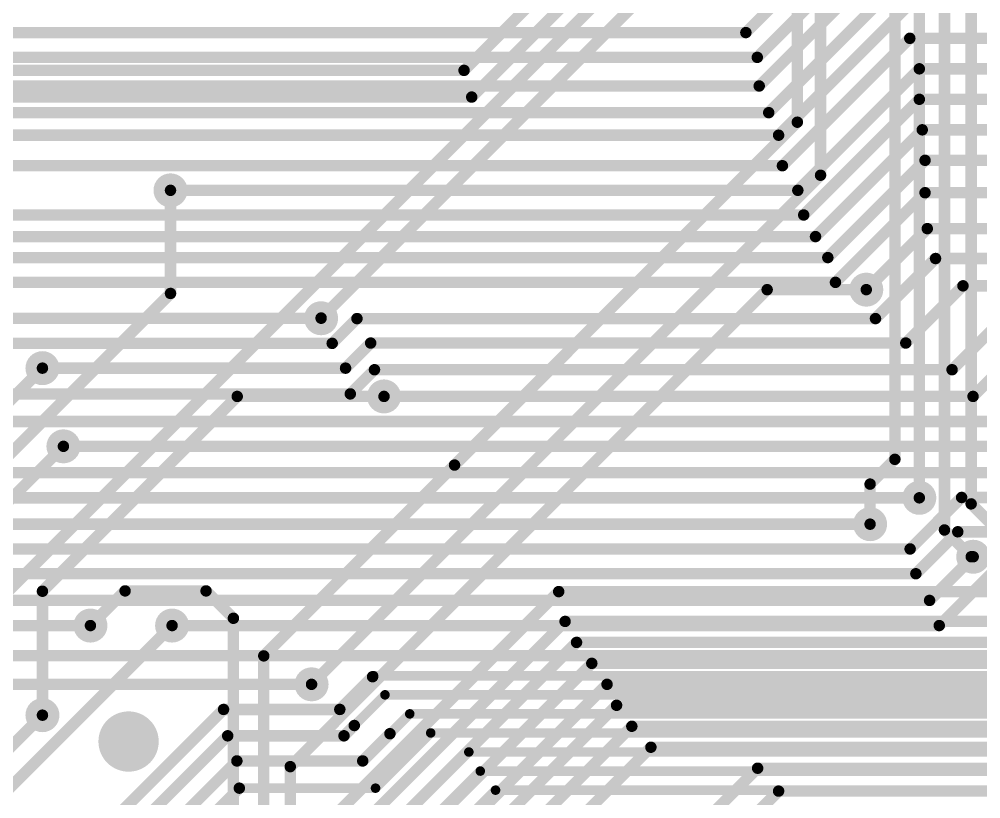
# Model space of a CAD drawing. Header units: millimetres. Extents: x -0.39 to 4.37, y -0.38 to 3.54.
# Drawn here: x 1.119 to 1.623, y 0.649 to 1.058 of the extents above; entities that cross this region are included whole.
import ezdxf

# ---------------------------------------------------------------- set-up
doc = ezdxf.new("R2010")
doc.units = ezdxf.units.MM
doc.header["$MEASUREMENT"] = 0
for name, color, linetype in [('BottomLayer', 5, 'Continuous'), ('BottomSolder', 6, 'Continuous'), ('TopLayer', 1, 'Continuous'), ('TopSolder', 216, 'Continuous'), ('ViaHoleLayer', 16, 'Continuous')]:
    doc.layers.add(name, color=color, linetype=linetype)

msp = doc.modelspace()

# ---------------------------------------------------------------- hatches: boundary and pattern name
at = {"layer": 'BottomLayer'}
h = msp.add_hatch(color=5, dxfattribs=at)
edge = h.paths.add_edge_path()
edge.add_arc((1.198, 0.9680787), 0.0049212, 0, 360)
h = msp.add_hatch(color=5, dxfattribs=at)
edge = h.paths.add_edge_path()
edge.add_arc((1.563, 0.916), 0.0049212, 0, 360)
h = msp.add_hatch(color=5, dxfattribs=at)
edge = h.paths.add_edge_path()
edge.add_arc((1.277, 0.901), 0.0049212, 0, 360)
h = msp.add_hatch(color=5, dxfattribs=at)
edge = h.paths.add_edge_path()
edge.add_arc((1.1308225, 0.8748222), 0.0049212, 0, 360)
h = msp.add_hatch(color=5, dxfattribs=at)
edge = h.paths.add_edge_path()
edge.add_arc((1.31, 0.86), 0.0049212, 0, 360)
h = msp.add_hatch(color=5, dxfattribs=at)
edge = h.paths.add_edge_path()
edge.add_arc((1.1418225, 0.8338222), 0.0049212, 0, 360)
h = msp.add_hatch(color=5, dxfattribs=at)
edge = h.paths.add_edge_path()
edge.add_arc((1.5908225, 0.8068222), 0.0049212, 0, 360)
h = msp.add_hatch(color=5, dxfattribs=at)
edge = h.paths.add_edge_path()
edge.add_arc((1.565, 0.793), 0.0049212, 0, 360)
h = msp.add_hatch(color=5, dxfattribs=at)
edge = h.paths.add_edge_path()
edge.add_arc((1.61909, 0.7759099), 0.0049212, 0, 360)
h = msp.add_hatch(color=5, dxfattribs=at)
edge = h.paths.add_edge_path()
edge.add_arc((1.156, 0.7398222), 0.0049212, 0, 360)
h = msp.add_hatch(color=5, dxfattribs=at)
edge = h.paths.add_edge_path()
edge.add_arc((1.1988225, 0.7398222), 0.0049212, 0, 360)
h = msp.add_hatch(color=5, dxfattribs=at)
edge = h.paths.add_edge_path()
edge.add_arc((1.272, 0.709), 0.0049212, 0, 360)
h = msp.add_hatch(color=5, dxfattribs=at)
edge = h.paths.add_edge_path()
edge.add_arc((1.1308225, 0.6928222), 0.0049212, 0, 360)
h = msp.add_hatch(color=5, dxfattribs=at)
edge = h.paths.add_edge_path()
edge.add_arc((1.176, 0.679), 0.011811, 0, 360)
at = {"layer": 'BottomSolder'}
h = msp.add_hatch(color=6, dxfattribs=at)
edge = h.paths.add_edge_path()
edge.add_arc((1.198, 0.9680787), 0.0089212, 0, 360)
h = msp.add_hatch(color=6, dxfattribs=at)
edge = h.paths.add_edge_path()
edge.add_arc((1.563, 0.916), 0.0089212, 0, 360)
h = msp.add_hatch(color=6, dxfattribs=at)
edge = h.paths.add_edge_path()
edge.add_arc((1.277, 0.901), 0.0089212, 0, 360)
h = msp.add_hatch(color=6, dxfattribs=at)
edge = h.paths.add_edge_path()
edge.add_arc((1.1308225, 0.8748222), 0.0089212, 0, 360)
h = msp.add_hatch(color=6, dxfattribs=at)
edge = h.paths.add_edge_path()
edge.add_arc((1.31, 0.86), 0.0089212, 0, 360)
h = msp.add_hatch(color=6, dxfattribs=at)
edge = h.paths.add_edge_path()
edge.add_arc((1.1418225, 0.8338222), 0.0089212, 0, 360)
h = msp.add_hatch(color=6, dxfattribs=at)
edge = h.paths.add_edge_path()
edge.add_arc((1.5908225, 0.8068222), 0.0089212, 0, 360)
h = msp.add_hatch(color=6, dxfattribs=at)
edge = h.paths.add_edge_path()
edge.add_arc((1.565, 0.793), 0.0089212, 0, 360)
h = msp.add_hatch(color=6, dxfattribs=at)
edge = h.paths.add_edge_path()
edge.add_arc((1.61909, 0.7759099), 0.0089212, 0, 360)
h = msp.add_hatch(color=6, dxfattribs=at)
edge = h.paths.add_edge_path()
edge.add_arc((1.156, 0.7398222), 0.0089212, 0, 360)
h = msp.add_hatch(color=6, dxfattribs=at)
edge = h.paths.add_edge_path()
edge.add_arc((1.1988225, 0.7398222), 0.0089212, 0, 360)
h = msp.add_hatch(color=6, dxfattribs=at)
edge = h.paths.add_edge_path()
edge.add_arc((1.272, 0.709), 0.0089212, 0, 360)
h = msp.add_hatch(color=6, dxfattribs=at)
edge = h.paths.add_edge_path()
edge.add_arc((1.1308225, 0.6928222), 0.0089212, 0, 360)
h = msp.add_hatch(color=6, dxfattribs=at)
edge = h.paths.add_edge_path()
edge.add_arc((1.176, 0.679), 0.015811, 0, 360)
at = {"layer": 'TopLayer'}
h = msp.add_hatch(color=1, dxfattribs=at)
edge = h.paths.add_edge_path()
edge.add_arc((1.198, 0.9680787), 0.0049212, 0, 360)
h = msp.add_hatch(color=1, dxfattribs=at)
edge = h.paths.add_edge_path()
edge.add_arc((1.563, 0.916), 0.0049212, 0, 360)
h = msp.add_hatch(color=1, dxfattribs=at)
edge = h.paths.add_edge_path()
edge.add_arc((1.277, 0.901), 0.0049212, 0, 360)
h = msp.add_hatch(color=1, dxfattribs=at)
edge = h.paths.add_edge_path()
edge.add_arc((1.1308225, 0.8748222), 0.0049212, 0, 360)
h = msp.add_hatch(color=1, dxfattribs=at)
edge = h.paths.add_edge_path()
edge.add_arc((1.31, 0.86), 0.0049212, 0, 360)
h = msp.add_hatch(color=1, dxfattribs=at)
edge = h.paths.add_edge_path()
edge.add_arc((1.1418225, 0.8338222), 0.0049212, 0, 360)
h = msp.add_hatch(color=1, dxfattribs=at)
edge = h.paths.add_edge_path()
edge.add_arc((1.5908225, 0.8068222), 0.0049212, 0, 360)
h = msp.add_hatch(color=1, dxfattribs=at)
edge = h.paths.add_edge_path()
edge.add_arc((1.565, 0.793), 0.0049212, 0, 360)
h = msp.add_hatch(color=1, dxfattribs=at)
edge = h.paths.add_edge_path()
edge.add_arc((1.61909, 0.7759099), 0.0049212, 0, 360)
h = msp.add_hatch(color=1, dxfattribs=at)
edge = h.paths.add_edge_path()
edge.add_arc((1.156, 0.7398222), 0.0049212, 0, 360)
h = msp.add_hatch(color=1, dxfattribs=at)
edge = h.paths.add_edge_path()
edge.add_arc((1.1988225, 0.7398222), 0.0049212, 0, 360)
h = msp.add_hatch(color=1, dxfattribs=at)
edge = h.paths.add_edge_path()
edge.add_arc((1.272, 0.709), 0.0049212, 0, 360)
h = msp.add_hatch(color=1, dxfattribs=at)
edge = h.paths.add_edge_path()
edge.add_arc((1.1308225, 0.6928222), 0.0049212, 0, 360)
h = msp.add_hatch(color=1, dxfattribs=at)
edge = h.paths.add_edge_path()
edge.add_arc((1.176, 0.679), 0.011811, 0, 360)
at = {"layer": 'TopSolder'}
h = msp.add_hatch(color=216, dxfattribs=at)
edge = h.paths.add_edge_path()
edge.add_arc((1.198, 0.9680787), 0.0089212, 0, 360)
h = msp.add_hatch(color=216, dxfattribs=at)
edge = h.paths.add_edge_path()
edge.add_arc((1.563, 0.916), 0.0089212, 0, 360)
h = msp.add_hatch(color=216, dxfattribs=at)
edge = h.paths.add_edge_path()
edge.add_arc((1.277, 0.901), 0.0089212, 0, 360)
h = msp.add_hatch(color=216, dxfattribs=at)
edge = h.paths.add_edge_path()
edge.add_arc((1.1308225, 0.8748222), 0.0089212, 0, 360)
h = msp.add_hatch(color=216, dxfattribs=at)
edge = h.paths.add_edge_path()
edge.add_arc((1.31, 0.86), 0.0089212, 0, 360)
h = msp.add_hatch(color=216, dxfattribs=at)
edge = h.paths.add_edge_path()
edge.add_arc((1.1418225, 0.8338222), 0.0089212, 0, 360)
h = msp.add_hatch(color=216, dxfattribs=at)
edge = h.paths.add_edge_path()
edge.add_arc((1.5908225, 0.8068222), 0.0089212, 0, 360)
h = msp.add_hatch(color=216, dxfattribs=at)
edge = h.paths.add_edge_path()
edge.add_arc((1.565, 0.793), 0.0089212, 0, 360)
h = msp.add_hatch(color=216, dxfattribs=at)
edge = h.paths.add_edge_path()
edge.add_arc((1.61909, 0.7759099), 0.0089212, 0, 360)
h = msp.add_hatch(color=216, dxfattribs=at)
edge = h.paths.add_edge_path()
edge.add_arc((1.156, 0.7398222), 0.0089212, 0, 360)
h = msp.add_hatch(color=216, dxfattribs=at)
edge = h.paths.add_edge_path()
edge.add_arc((1.1988225, 0.7398222), 0.0089212, 0, 360)
h = msp.add_hatch(color=216, dxfattribs=at)
edge = h.paths.add_edge_path()
edge.add_arc((1.272, 0.709), 0.0089212, 0, 360)
h = msp.add_hatch(color=216, dxfattribs=at)
edge = h.paths.add_edge_path()
edge.add_arc((1.1308225, 0.6928222), 0.0089212, 0, 360)
h = msp.add_hatch(color=216, dxfattribs=at)
edge = h.paths.add_edge_path()
edge.add_arc((1.176, 0.679), 0.015811, 0, 360)
at = {"layer": 'ViaHoleLayer'}
h = msp.add_hatch(color=16, dxfattribs=at)
edge = h.paths.add_edge_path()
edge.add_arc((1.198, 0.9680787), 0.003937, 0, 360)
h = msp.add_hatch(color=16, dxfattribs=at)
edge = h.paths.add_edge_path()
edge.add_arc((1.563, 0.916), 0.003937, 0, 360)
h = msp.add_hatch(color=16, dxfattribs=at)
edge = h.paths.add_edge_path()
edge.add_arc((1.277, 0.901), 0.003937, 0, 360)
h = msp.add_hatch(color=16, dxfattribs=at)
edge = h.paths.add_edge_path()
edge.add_arc((1.1308225, 0.8748222), 0.003937, 0, 360)
h = msp.add_hatch(color=16, dxfattribs=at)
edge = h.paths.add_edge_path()
edge.add_arc((1.31, 0.86), 0.003937, 0, 360)
h = msp.add_hatch(color=16, dxfattribs=at)
edge = h.paths.add_edge_path()
edge.add_arc((1.1418225, 0.8338222), 0.003937, 0, 360)
h = msp.add_hatch(color=16, dxfattribs=at)
edge = h.paths.add_edge_path()
edge.add_arc((1.5908225, 0.8068222), 0.003937, 0, 360)
h = msp.add_hatch(color=16, dxfattribs=at)
edge = h.paths.add_edge_path()
edge.add_arc((1.565, 0.793), 0.003937, 0, 360)
h = msp.add_hatch(color=16, dxfattribs=at)
edge = h.paths.add_edge_path()
edge.add_arc((1.61909, 0.7759099), 0.003937, 0, 360)
h = msp.add_hatch(color=16, dxfattribs=at)
edge = h.paths.add_edge_path()
edge.add_arc((1.156, 0.7398222), 0.003937, 0, 360)
h = msp.add_hatch(color=16, dxfattribs=at)
edge = h.paths.add_edge_path()
edge.add_arc((1.1988225, 0.7398222), 0.003937, 0, 360)
h = msp.add_hatch(color=16, dxfattribs=at)
edge = h.paths.add_edge_path()
edge.add_arc((1.272, 0.709), 0.003937, 0, 360)
h = msp.add_hatch(color=16, dxfattribs=at)
edge = h.paths.add_edge_path()
edge.add_arc((1.1308225, 0.6928222), 0.003937, 0, 360)
h = msp.add_hatch(color=16, dxfattribs=at)
edge = h.paths.add_edge_path()
edge.add_arc((1.176, 0.679), 0.0059055, 0, 360)

# ---------------------------------------------------------------- linework, layer by layer
at = {"layer": 'BottomLayer', "const_width": 0.006}
for points in [[(1.084, 0.7289997), (1.6906245, 1.3356242)], [(1.277, 0.9011299), (1.6892245, 1.3133544)], [(1.3560003, 1.017), (1.6380425, 1.2990422)], [(1.3520003, 1.031), (1.6124525, 1.2914522)], [(1.578, 0.827), (1.578, 1.1319997)], [(1.5268225, 1.0038224), (1.5268225, 1.1258302)], [(1.5908225, 0.8068222), (1.5908225, 1.1268222)], [(1.539, 0.976), (1.539, 1.1169997)], [(1.604, 0.7899601), (1.604, 1.1179997)], [(1.618, 0.8036447), (1.618, 1.0639997)], [(0.9720003, 1.031), (1.3520003, 1.031)], [(1.041, 1.017), (1.3560003, 1.017)], [(1.3470001, 0.824), (1.5268225, 1.0038224)], [(1.272, 0.709), (1.539, 0.976)], [(1.198, 0.9139997), (1.198, 0.9680787)], [(1.2608225, 0.6658225), (1.511, 0.916)], [(1.511, 0.916), (1.563, 0.916)], [(1.0478225, 0.7638222), (1.198, 0.9139997)], [(1.277, 0.901), (1.277, 0.9011299)], [(1.0368225, 0.7808222), (1.1308225, 0.8748222)], [(1.1308225, 0.7578225), (1.233, 0.86)], [(1.233, 0.86), (1.31, 0.86)], [(1.0598225, 0.7518223), (1.1418224, 0.8338222)], [(1.565, 0.814), (1.578, 0.827)], [(1.2469213, 0.7239213), (1.347, 0.824)], [(1.347, 0.824), (1.3470001, 0.824)], [(1.565, 0.793), (1.565, 0.814)], [(1.618, 0.8036447), (1.6565149, 0.7651298)], [(1.604, 0.7899601), (1.6180502, 0.7759099)], [(1.6180502, 0.7759099), (1.61909, 0.7759099)], [(1.1308225, 0.6928222), (1.1308225, 0.7578225)], [(1.156, 0.7398222), (1.1741778, 0.758)], [(1.1741778, 0.758), (1.2166447, 0.758)], [(1.2166447, 0.758), (1.231, 0.7436447)], [(1.2838225, 0.6398222), (1.4016368, 0.7576365)], [(1.4016368, 0.7576365), (1.6373634, 0.7576365)], [(1.231, 0.5006447), (1.231, 0.7436447)], [(1.095, 0.6359997), (1.1988225, 0.7398222)], [(1.2781381, 0.6151381), (1.405, 0.742)], [(1.405, 0.742), (1.647, 0.742)], [(1.292, 0.612), (1.411, 0.731)], [(1.411, 0.731), (1.7522736, 0.731)], [(1.2469213, 0.6228222), (1.2469213, 0.7239213)], [(1.303, 0.604), (1.419, 0.72)], [(1.419, 0.72), (1.7610003, 0.72)], [(1.317, 0.5989997), (1.4270003, 0.709)], [(1.4270003, 0.709), (1.7690003, 0.709)], [(1.3358225, 0.6018222), (1.4320003, 0.698)], [(1.4320003, 0.698), (1.7760003, 0.698)], [(1.35, 0.5969997), (1.4400003, 0.687)], [(1.4400003, 0.687), (1.7814437, 0.687)], [(1.361, 0.5869997), (1.4500003, 0.676)], [(1.4500003, 0.676), (1.786, 0.676)], [(1.2608225, 0.6028222), (1.2608225, 0.6658225)], [(1.413, 0.572), (1.506, 0.665)], [(1.506, 0.665), (1.792, 0.665)], [(1.425, 0.561), (1.517, 0.653)], [(1.517, 0.653), (1.796, 0.653)]]:
    msp.add_lwpolyline(points, dxfattribs=at)
at = {"layer": 'BottomLayer', "const_width": 0.003}
for points in [[(1.3505003, 1.031, 1), (1.3535003, 1.031, 1)], [(1.3505003, 1.031, 1), (1.3535003, 1.031, 1)], [(1.3545003, 1.017, 1), (1.3575003, 1.017, 1)], [(1.3545003, 1.017, 1), (1.3575003, 1.017, 1)], [(1.5253225, 1.0038224, 1), (1.5283225, 1.0038224, 1)], [(1.5253225, 1.0038224, 1), (1.5283225, 1.0038224, 1)], [(1.5375, 0.976, 1), (1.5405, 0.976, 1)], [(1.5375, 0.976, 1), (1.5405, 0.976, 1)], [(1.1965, 0.9680787, 1), (1.1995, 0.9680787, 1)], [(1.5095, 0.916, 1), (1.5125, 0.916, 1)], [(1.5095, 0.916, 1), (1.5125, 0.916, 1)], [(1.5615, 0.916, 1), (1.5645, 0.916, 1)], [(1.1965, 0.9139997, 1), (1.1995, 0.9139997, 1)], [(1.1965, 0.9139997, 1), (1.1995, 0.9139997, 1)], [(1.2755, 0.9011299, 1), (1.2785, 0.9011299, 1)], [(1.2755, 0.9011299, 1), (1.2785, 0.9011299, 1)], [(1.2755, 0.901, 1), (1.2785, 0.901, 1)], [(1.1293225, 0.8748222, 1), (1.1323225, 0.8748222, 1)], [(1.2315, 0.86, 1), (1.2345, 0.86, 1)], [(1.2315, 0.86, 1), (1.2345, 0.86, 1)], [(1.3085, 0.86, 1), (1.3115, 0.86, 1)], [(1.1403224, 0.8338222, 1), (1.1433224, 0.8338222, 1)], [(1.5765, 0.827, 1), (1.5795, 0.827, 1)], [(1.5765, 0.827, 1), (1.5795, 0.827, 1)], [(1.3455, 0.824, 1), (1.3485, 0.824, 1)], [(1.3455, 0.824, 1), (1.3485, 0.824, 1)], [(1.3455001, 0.824, 1), (1.3485001, 0.824, 1)], [(1.3455001, 0.824, 1), (1.3485001, 0.824, 1)], [(1.5635, 0.814, 1), (1.5665, 0.814, 1)], [(1.5635, 0.814, 1), (1.5665, 0.814, 1)], [(1.5893225, 0.8068222, 1), (1.5923225, 0.8068222, 1)], [(1.6165, 0.8036447, 1), (1.6195, 0.8036447, 1)], [(1.6165, 0.8036447, 1), (1.6195, 0.8036447, 1)], [(1.5635, 0.793, 1), (1.5665, 0.793, 1)], [(1.6025, 0.7899601, 1), (1.6055, 0.7899601, 1)], [(1.6025, 0.7899601, 1), (1.6055, 0.7899601, 1)], [(1.6165502, 0.7759099, 1), (1.6195502, 0.7759099, 1)], [(1.6165502, 0.7759099, 1), (1.6195502, 0.7759099, 1)], [(1.61759, 0.7759099, 1), (1.62059, 0.7759099, 1)], [(1.1293225, 0.7578225, 1), (1.1323225, 0.7578225, 1)], [(1.1293225, 0.7578225, 1), (1.1323225, 0.7578225, 1)], [(1.1726778, 0.758, 1), (1.1756778, 0.758, 1)], [(1.1726778, 0.758, 1), (1.1756778, 0.758, 1)], [(1.2151447, 0.758, 1), (1.2181447, 0.758, 1)], [(1.2151447, 0.758, 1), (1.2181447, 0.758, 1)], [(1.4001368, 0.7576365, 1), (1.4031368, 0.7576365, 1)], [(1.4001368, 0.7576365, 1), (1.4031368, 0.7576365, 1)], [(1.2295, 0.7436447, 1), (1.2325, 0.7436447, 1)], [(1.2295, 0.7436447, 1), (1.2325, 0.7436447, 1)], [(1.1545, 0.7398222, 1), (1.1575, 0.7398222, 1)], [(1.1973225, 0.7398222, 1), (1.2003225, 0.7398222, 1)], [(1.4035, 0.742, 1), (1.4065, 0.742, 1)], [(1.4035, 0.742, 1), (1.4065, 0.742, 1)], [(1.4095, 0.731, 1), (1.4125, 0.731, 1)], [(1.4095, 0.731, 1), (1.4125, 0.731, 1)], [(1.2454213, 0.7239213, 1), (1.2484213, 0.7239213, 1)], [(1.2454213, 0.7239213, 1), (1.2484213, 0.7239213, 1)], [(1.4175, 0.72, 1), (1.4205, 0.72, 1)], [(1.4175, 0.72, 1), (1.4205, 0.72, 1)], [(1.2705, 0.709, 1), (1.2735, 0.709, 1)], [(1.4255003, 0.709, 1), (1.4285003, 0.709, 1)], [(1.4255003, 0.709, 1), (1.4285003, 0.709, 1)], [(1.4305003, 0.698, 1), (1.4335003, 0.698, 1)], [(1.4305003, 0.698, 1), (1.4335003, 0.698, 1)], [(1.1293225, 0.6928222, 1), (1.1323225, 0.6928222, 1)], [(1.4385003, 0.687, 1), (1.4415003, 0.687, 1)], [(1.4385003, 0.687, 1), (1.4415003, 0.687, 1)], [(1.4485003, 0.676, 1), (1.4515003, 0.676, 1)], [(1.4485003, 0.676, 1), (1.4515003, 0.676, 1)], [(1.2593225, 0.6658225, 1), (1.2623225, 0.6658225, 1)], [(1.2593225, 0.6658225, 1), (1.2623225, 0.6658225, 1)], [(1.5045, 0.665, 1), (1.5075, 0.665, 1)], [(1.5045, 0.665, 1), (1.5075, 0.665, 1)], [(1.5155, 0.653, 1), (1.5185, 0.653, 1)], [(1.5155, 0.653, 1), (1.5185, 0.653, 1)]]:
    msp.add_lwpolyline(points, format="xyb", close=True, dxfattribs=at)
at = {"layer": 'TopLayer'}
for points, const_width in [([(1.4998225, 1.0508222), (1.6342545, 1.1852542)], 0.006), ([(1.5058225, 1.0378222), (1.6470505, 1.1790502)], 0.006), ([(1.5068225, 1.0228222), (1.5958225, 1.1118222)], 0.006), ([(1.5118225, 1.0088222), (1.5986651, 1.0956648)], 0.006), ([(1.5170003, 0.997), (1.5838225, 1.0638222)], 0.006), ([(0.8308222, 1.0508222), (1.4998225, 1.0508222)], 0.006), ([(1.519, 0.981), (1.5858222, 1.0478222)], 0.006), ([(1.5858222, 1.0478222), (1.6428521, 1.0478222)], 0.006), ([(0.868728, 1.0378222), (1.5058225, 1.0378222)], 0.006), ([(1.527079, 0.9680787), (1.5908225, 1.0318222)], 0.006), ([(1.5908225, 1.0318222), (1.6428521, 1.0318222)], 0.006), ([(0.8798222, 1.0228222), (1.5068225, 1.0228222)], 0.006), ([(1.5301574, 0.9551574), (1.5908222, 1.0158222)], 0.006), ([(1.5908222, 1.0158222), (1.6428521, 1.0158222)], 0.006), ([(0.8968222, 1.0088222), (1.5118225, 1.0088222)], 0.006), ([(0.911, 0.997), (1.5170003, 0.997)], 0.006), ([(1.5363664, 0.9438222), (1.5923664, 0.9998222)], 0.006), ([(1.5923664, 0.9998222), (1.6428521, 0.9998222)], 0.006), ([(0.971, 0.981), (1.519, 0.981)], 0.006), ([(1.5428222, 0.9328222), (1.5938222, 0.9838222)], 0.006), ([(1.5938222, 0.9838222), (1.6428521, 0.9838222)], 0.006), ([(1.198, 0.9680787), (1.527079, 0.9680787)], 0.006), ([(1.5468222, 0.9198222), (1.5938222, 0.9668222)], 0.006), ([(1.5938222, 0.9668222), (1.6388225, 0.9668222)], 0.006), ([(0.8794295, 0.9551574), (1.5301574, 0.9551574)], 0.006), ([(1.563, 0.916), (1.595, 0.948)], 0.006), ([(1.595, 0.948), (1.643, 0.948)], 0.006), ([(0.9040293, 0.9438222), (1.5363664, 0.9438222)], 0.006), ([(1.0638222, 0.9328222), (1.5428222, 0.9328222)], 0.006), ([(1.5678222, 0.9008222), (1.5993224, 0.9323224)], 0.006), ([(1.5993224, 0.9323224), (1.6483224, 0.9323224)], 0.006), ([(1.0748225, 0.9198222), (1.5468222, 0.9198222)], 0.006), ([(1.5837116, 0.888), (1.6137116, 0.918)], 0.006), ([(1.6137116, 0.918), (1.632, 0.918)], 0.006), ([(1.619, 0.86), (1.6726405, 0.9136405)], 0.006), ([(1.06, 0.901), (1.277, 0.901)], 0.006), ([(1.2828222, 0.8878222), (1.2958222, 0.9008222)], 0.006), ([(1.2958222, 0.9008222), (1.5678222, 0.9008222)], 0.006), ([(1.608, 0.874), (1.633, 0.899)], 0.006), ([(1.0678225, 0.8878222), (1.2828222, 0.8878222)], 0.006), ([(1.2898222, 0.8748222), (1.303, 0.888)], 0.006), ([(1.303, 0.888), (1.5837116, 0.888)], 0.006), ([(1.1308225, 0.8748222), (1.2898222, 0.8748222)], 0.006), ([(1.2923222, 0.8613222), (1.305, 0.874)], 0.006), ([(1.305, 0.874), (1.608, 0.874)], 0.006), ([(1.0973225, 0.8613222), (1.2923222, 0.8613222)], 0.006), ([(1.31, 0.86), (1.619, 0.86)], 0.006), ([(1.0521778, 0.8468222), (1.6268222, 0.8468222)], 0.006), ([(1.1418225, 0.8338222), (1.6378222, 0.8338222)], 0.006), ([(1.029, 0.82), (1.65, 0.82)], 0.006), ([(1.0168222, 0.8068222), (1.5908225, 0.8068222)], 0.006), ([(1.586, 0.78), (1.613, 0.807)], 0.006), ([(1.613, 0.807), (1.634, 0.807)], 0.006), ([(1.031, 0.793), (1.565, 0.793)], 0.006), ([(1.589, 0.767), (1.611, 0.789)], 0.006), ([(1.611, 0.789), (1.6501778, 0.789)], 0.006), ([(1.044, 0.78), (1.586, 0.78)], 0.006), ([(1.5961801, 0.753), (1.61909, 0.7759099)], 0.006), ([(1.6012757, 0.7398222), (1.6384535, 0.777)], 0.006), ([(1.0550003, 0.767), (1.589, 0.767)], 0.006), ([(1.084, 0.753), (1.5961801, 0.753)], 0.006), ([(1.0598222, 0.7398222), (1.156, 0.7398222)], 0.006), ([(1.1988225, 0.7398222), (1.6012757, 0.7398222)], 0.006), ([(1.077, 0.724), (1.6410001, 0.724)], 0.006), ([(1.0890003, 0.709), (1.272, 0.709)], 0.006), ([(1.2868225, 0.6958222), (1.3040003, 0.713)], 0.006), ([(1.3040003, 0.713), (1.3045003, 0.7135)], 0.005), ([(1.3045003, 0.7135), (1.6495, 0.7135)], 0.005), ([(1.2944058, 0.6874055), (1.3105003, 0.7035)], 0.005), ([(1.3105003, 0.7035), (1.6565, 0.7035)], 0.005), ([(1.132, 0.602), (1.2258222, 0.6958222)], 0.006), ([(1.2258222, 0.6958222), (1.2868225, 0.6958222)], 0.006), ([(1.025, 0.5869997), (1.1308225, 0.6928222)], 0.006), ([(1.3131142, 0.6831139), (1.3235003, 0.6935)], 0.005), ([(1.3235003, 0.6935), (1.6620563, 0.6935)], 0.005), ([(1.2890003, 0.682), (1.2944058, 0.6874055)], 0.006), ([(1.2988225, 0.6688222), (1.3131142, 0.6831139)], 0.006), ([(1.3055443, 0.654544), (1.3345003, 0.6835)], 0.005), ([(1.3345003, 0.6835), (1.6676126, 0.6835)], 0.005), ([(1.145228, 0.599228), (1.228, 0.682)], 0.006), ([(1.228, 0.682), (1.2890003, 0.682)], 0.006), ([(1.2859503, 0.60495), (1.3545003, 0.6735)], 0.005), ([(1.3545003, 0.6735), (1.6723579, 0.6735)], 0.005), ([(1.157, 0.593), (1.2328222, 0.6688222)], 0.006), ([(1.2328222, 0.6688222), (1.2988225, 0.6688222)], 0.006), ([(1.2855002, 0.5884999), (1.3605003, 0.6635)], 0.005), ([(1.3605003, 0.6635), (1.6765, 0.6635)], 0.005), ([(1.1708225, 0.5912662), (1.2341003, 0.654544)], 0.006), ([(1.2341003, 0.654544), (1.3055443, 0.654544)], 0.005), ([(1.2965001, 0.5814998), (1.3685003, 0.6535)], 0.005), ([(1.3685003, 0.6535), (1.6825, 0.6535)], 0.005)]:
    msp.add_lwpolyline(points, dxfattribs=dict(at, const_width=const_width))
for points, const_width in [([(1.4983225, 1.0508222, 1), (1.5013225, 1.0508222, 1)], 0.003), ([(1.4983225, 1.0508222, 1), (1.5013225, 1.0508222, 1)], 0.003), ([(1.5843222, 1.0478222, 1), (1.5873222, 1.0478222, 1)], 0.003), ([(1.5843222, 1.0478222, 1), (1.5873222, 1.0478222, 1)], 0.003), ([(1.5043225, 1.0378222, 1), (1.5073225, 1.0378222, 1)], 0.003), ([(1.5043225, 1.0378222, 1), (1.5073225, 1.0378222, 1)], 0.003), ([(1.5893225, 1.0318222, 1), (1.5923225, 1.0318222, 1)], 0.003), ([(1.5893225, 1.0318222, 1), (1.5923225, 1.0318222, 1)], 0.003), ([(1.5053225, 1.0228222, 1), (1.5083225, 1.0228222, 1)], 0.003), ([(1.5053225, 1.0228222, 1), (1.5083225, 1.0228222, 1)], 0.003), ([(1.5893222, 1.0158222, 1), (1.5923222, 1.0158222, 1)], 0.003), ([(1.5893222, 1.0158222, 1), (1.5923222, 1.0158222, 1)], 0.003), ([(1.5103225, 1.0088222, 1), (1.5133225, 1.0088222, 1)], 0.003), ([(1.5103225, 1.0088222, 1), (1.5133225, 1.0088222, 1)], 0.003), ([(1.5155003, 0.997, 1), (1.5185003, 0.997, 1)], 0.003), ([(1.5155003, 0.997, 1), (1.5185003, 0.997, 1)], 0.003), ([(1.5908664, 0.9998222, 1), (1.5938664, 0.9998222, 1)], 0.003), ([(1.5908664, 0.9998222, 1), (1.5938664, 0.9998222, 1)], 0.003), ([(1.5175, 0.981, 1), (1.5205, 0.981, 1)], 0.003), ([(1.5175, 0.981, 1), (1.5205, 0.981, 1)], 0.003), ([(1.5923222, 0.9838222, 1), (1.5953222, 0.9838222, 1)], 0.003), ([(1.5923222, 0.9838222, 1), (1.5953222, 0.9838222, 1)], 0.003), ([(1.1965, 0.9680787, 1), (1.1995, 0.9680787, 1)], 0.003), ([(1.525579, 0.9680787, 1), (1.528579, 0.9680787, 1)], 0.003), ([(1.525579, 0.9680787, 1), (1.528579, 0.9680787, 1)], 0.003), ([(1.5923222, 0.9668222, 1), (1.5953222, 0.9668222, 1)], 0.003), ([(1.5923222, 0.9668222, 1), (1.5953222, 0.9668222, 1)], 0.003), ([(1.5286574, 0.9551574, 1), (1.5316574, 0.9551574, 1)], 0.003), ([(1.5286574, 0.9551574, 1), (1.5316574, 0.9551574, 1)], 0.003), ([(1.5935, 0.948, 1), (1.5965, 0.948, 1)], 0.003), ([(1.5935, 0.948, 1), (1.5965, 0.948, 1)], 0.003), ([(1.5348664, 0.9438222, 1), (1.5378664, 0.9438222, 1)], 0.003), ([(1.5348664, 0.9438222, 1), (1.5378664, 0.9438222, 1)], 0.003), ([(1.5413222, 0.9328222, 1), (1.5443222, 0.9328222, 1)], 0.003), ([(1.5413222, 0.9328222, 1), (1.5443222, 0.9328222, 1)], 0.003), ([(1.5978224, 0.9323224, 1), (1.6008224, 0.9323224, 1)], 0.003), ([(1.5978224, 0.9323224, 1), (1.6008224, 0.9323224, 1)], 0.003), ([(1.5453222, 0.9198222, 1), (1.5483222, 0.9198222, 1)], 0.003), ([(1.5453222, 0.9198222, 1), (1.5483222, 0.9198222, 1)], 0.003), ([(1.5615, 0.916, 1), (1.5645, 0.916, 1)], 0.003), ([(1.6122116, 0.918, 1), (1.6152116, 0.918, 1)], 0.003), ([(1.6122116, 0.918, 1), (1.6152116, 0.918, 1)], 0.003), ([(1.2755, 0.901, 1), (1.2785, 0.901, 1)], 0.003), ([(1.2943222, 0.9008222, 1), (1.2973222, 0.9008222, 1)], 0.003), ([(1.2943222, 0.9008222, 1), (1.2973222, 0.9008222, 1)], 0.003), ([(1.5663222, 0.9008222, 1), (1.5693222, 0.9008222, 1)], 0.003), ([(1.5663222, 0.9008222, 1), (1.5693222, 0.9008222, 1)], 0.003), ([(1.2813222, 0.8878222, 1), (1.2843222, 0.8878222, 1)], 0.003), ([(1.2813222, 0.8878222, 1), (1.2843222, 0.8878222, 1)], 0.003), ([(1.3015, 0.888, 1), (1.3045, 0.888, 1)], 0.003), ([(1.3015, 0.888, 1), (1.3045, 0.888, 1)], 0.003), ([(1.5822116, 0.888, 1), (1.5852116, 0.888, 1)], 0.003), ([(1.5822116, 0.888, 1), (1.5852116, 0.888, 1)], 0.003), ([(1.1293225, 0.8748222, 1), (1.1323225, 0.8748222, 1)], 0.003), ([(1.2883222, 0.8748222, 1), (1.2913222, 0.8748222, 1)], 0.003), ([(1.2883222, 0.8748222, 1), (1.2913222, 0.8748222, 1)], 0.003), ([(1.3035, 0.874, 1), (1.3065, 0.874, 1)], 0.003), ([(1.3035, 0.874, 1), (1.3065, 0.874, 1)], 0.003), ([(1.6065, 0.874, 1), (1.6095, 0.874, 1)], 0.003), ([(1.6065, 0.874, 1), (1.6095, 0.874, 1)], 0.003), ([(1.2908222, 0.8613222, 1), (1.2938222, 0.8613222, 1)], 0.003), ([(1.2908222, 0.8613222, 1), (1.2938222, 0.8613222, 1)], 0.003), ([(1.3085, 0.86, 1), (1.3115, 0.86, 1)], 0.003), ([(1.6175, 0.86, 1), (1.6205, 0.86, 1)], 0.003), ([(1.6175, 0.86, 1), (1.6205, 0.86, 1)], 0.003), ([(1.1403225, 0.8338222, 1), (1.1433225, 0.8338222, 1)], 0.003), ([(1.5893225, 0.8068222, 1), (1.5923225, 0.8068222, 1)], 0.003), ([(1.6115, 0.807, 1), (1.6145, 0.807, 1)], 0.003), ([(1.6115, 0.807, 1), (1.6145, 0.807, 1)], 0.003), ([(1.5635, 0.793, 1), (1.5665, 0.793, 1)], 0.003), ([(1.6095, 0.789, 1), (1.6125, 0.789, 1)], 0.003), ([(1.6095, 0.789, 1), (1.6125, 0.789, 1)], 0.003), ([(1.5845, 0.78, 1), (1.5875, 0.78, 1)], 0.003), ([(1.5845, 0.78, 1), (1.5875, 0.78, 1)], 0.003), ([(1.61759, 0.7759099, 1), (1.62059, 0.7759099, 1)], 0.003), ([(1.5875, 0.767, 1), (1.5905, 0.767, 1)], 0.003), ([(1.5875, 0.767, 1), (1.5905, 0.767, 1)], 0.003), ([(1.5946801, 0.753, 1), (1.5976801, 0.753, 1)], 0.003), ([(1.5946801, 0.753, 1), (1.5976801, 0.753, 1)], 0.003), ([(1.1545, 0.7398222, 1), (1.1575, 0.7398222, 1)], 0.003), ([(1.1973225, 0.7398222, 1), (1.2003225, 0.7398222, 1)], 0.003), ([(1.5997757, 0.7398222, 1), (1.6027757, 0.7398222, 1)], 0.003), ([(1.5997757, 0.7398222, 1), (1.6027757, 0.7398222, 1)], 0.003), ([(1.2705, 0.709, 1), (1.2735, 0.709, 1)], 0.003), ([(1.3025003, 0.713, 1), (1.3055003, 0.713, 1)], 0.003), ([(1.3027503, 0.713, 1), (1.3052503, 0.713, 1)], 0.0025), ([(1.3032503, 0.7135, 1), (1.3057503, 0.7135, 1)], 0.0025), ([(1.3032503, 0.7135, 1), (1.3057503, 0.7135, 1)], 0.0025), ([(1.3092503, 0.7035, 1), (1.3117503, 0.7035, 1)], 0.0025), ([(1.3092503, 0.7035, 1), (1.3117503, 0.7035, 1)], 0.0025), ([(1.2243222, 0.6958222, 1), (1.2273222, 0.6958222, 1)], 0.003), ([(1.2243222, 0.6958222, 1), (1.2273222, 0.6958222, 1)], 0.003), ([(1.2853225, 0.6958222, 1), (1.2883225, 0.6958222, 1)], 0.003), ([(1.2853225, 0.6958222, 1), (1.2883225, 0.6958222, 1)], 0.003), ([(1.1293225, 0.6928222, 1), (1.1323225, 0.6928222, 1)], 0.003), ([(1.3222503, 0.6935, 1), (1.3247503, 0.6935, 1)], 0.0025), ([(1.3222503, 0.6935, 1), (1.3247503, 0.6935, 1)], 0.0025), ([(1.2929058, 0.6874055, 1), (1.2959058, 0.6874055, 1)], 0.003), ([(1.2931558, 0.6874055, 1), (1.2956558, 0.6874055, 1)], 0.0025), ([(1.3116142, 0.6831139, 1), (1.3146142, 0.6831139, 1)], 0.003), ([(1.3332503, 0.6835, 1), (1.3357503, 0.6835, 1)], 0.0025), ([(1.3332503, 0.6835, 1), (1.3357503, 0.6835, 1)], 0.0025), ([(1.2265, 0.682, 1), (1.2295, 0.682, 1)], 0.003), ([(1.2265, 0.682, 1), (1.2295, 0.682, 1)], 0.003), ([(1.2875003, 0.682, 1), (1.2905003, 0.682, 1)], 0.003), ([(1.2875003, 0.682, 1), (1.2905003, 0.682, 1)], 0.003), ([(1.3118642, 0.6831139, 1), (1.3143642, 0.6831139, 1)], 0.0025), ([(1.3532503, 0.6735, 1), (1.3557503, 0.6735, 1)], 0.0025), ([(1.3532503, 0.6735, 1), (1.3557503, 0.6735, 1)], 0.0025), ([(1.2313222, 0.6688222, 1), (1.2343222, 0.6688222, 1)], 0.003), ([(1.2313222, 0.6688222, 1), (1.2343222, 0.6688222, 1)], 0.003), ([(1.2973225, 0.6688222, 1), (1.3003225, 0.6688222, 1)], 0.003), ([(1.2973225, 0.6688222, 1), (1.3003225, 0.6688222, 1)], 0.003), ([(1.3592503, 0.6635, 1), (1.3617503, 0.6635, 1)], 0.0025), ([(1.3592503, 0.6635, 1), (1.3617503, 0.6635, 1)], 0.0025), ([(1.2326003, 0.654544, 1), (1.2356003, 0.654544, 1)], 0.003), ([(1.2328503, 0.654544, 1), (1.2353503, 0.654544, 1)], 0.0025), ([(1.3042943, 0.654544, 1), (1.3067943, 0.654544, 1)], 0.0025), ([(1.3042943, 0.654544, 1), (1.3067943, 0.654544, 1)], 0.0025), ([(1.3672503, 0.6535, 1), (1.3697503, 0.6535, 1)], 0.0025), ([(1.3672503, 0.6535, 1), (1.3697503, 0.6535, 1)], 0.0025)]:
    msp.add_lwpolyline(points, format="xyb", close=True, dxfattribs=dict(at, const_width=const_width))

doc.saveas('drawing.dxf')
